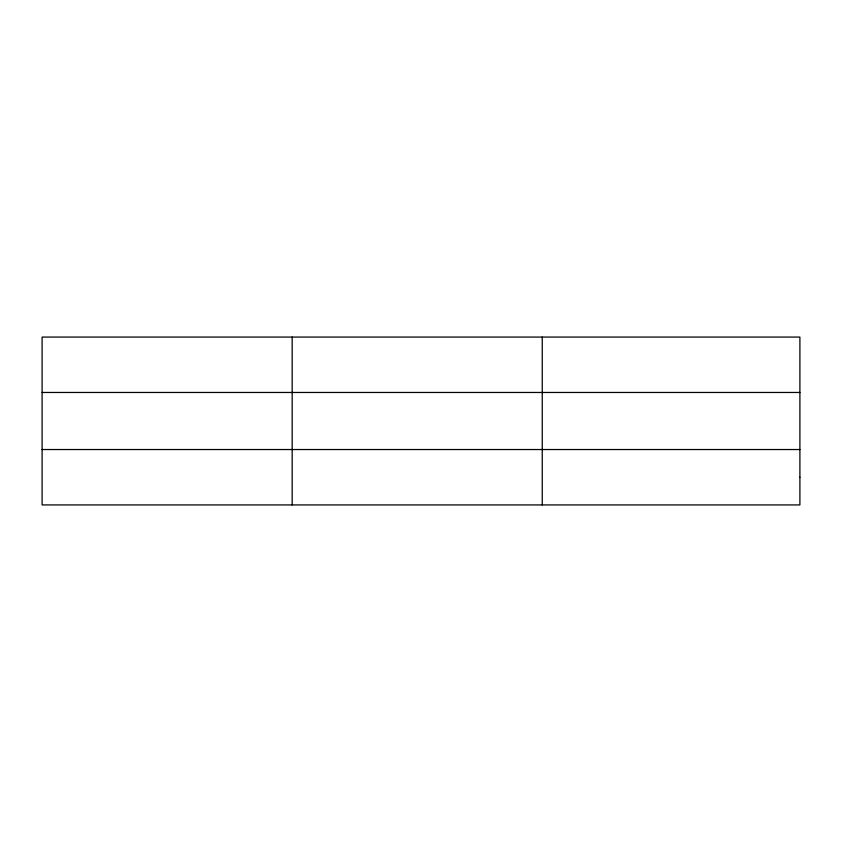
<?xml version="1.0" encoding="UTF-8"?>
<svg xmlns="http://www.w3.org/2000/svg" width="842" height="842" viewBox="0 0 842 842"><rect width="100%" height="100%" fill="white"/><g stroke="black" fill="none" stroke-linecap="round" stroke-linejoin="round"><path stroke-width="1.26" d="M292.174 504.926L292.174 337.074M542.248 504.926L542.248 337.074M42.1 392.467L799.9 392.467M42.1 449.533L799.9 449.533M799.9 477.235L799.9 504.926L42.1 504.926L42.1 337.074L799.9 337.074L799.9 477.235"/></g></svg>
